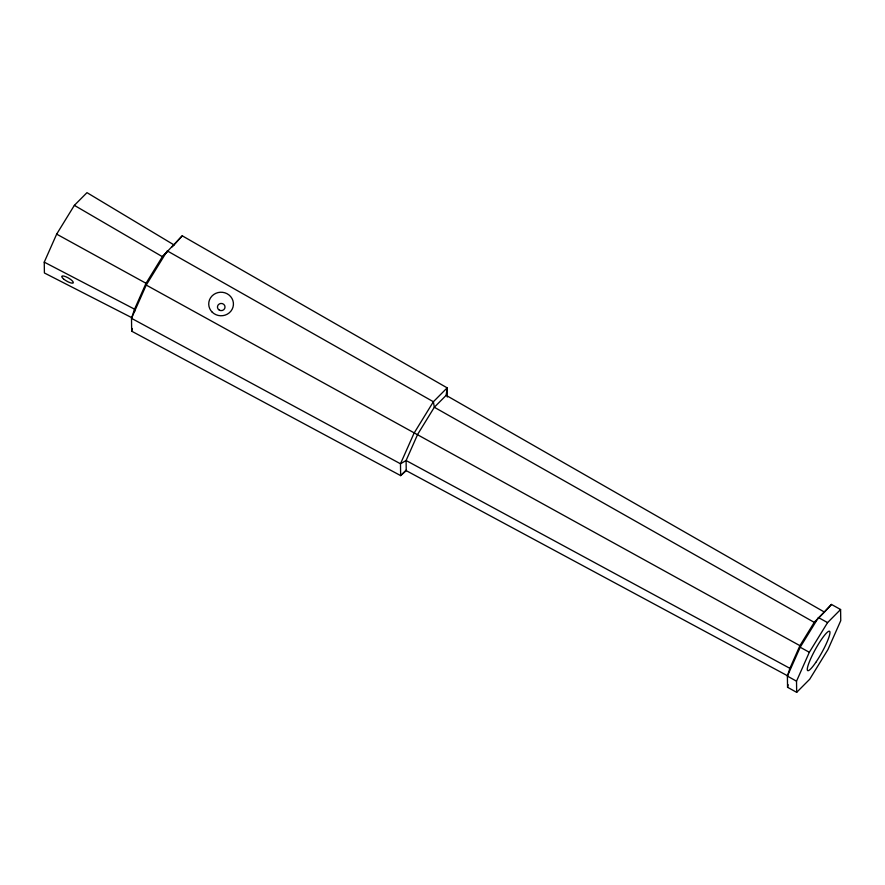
<?xml version="1.0" encoding="UTF-8"?>
<svg xmlns="http://www.w3.org/2000/svg" width="885" height="885" viewBox="0 0 885 885"><rect width="100%" height="100%" fill="white"/><g stroke="black" fill="none" stroke-linecap="round" stroke-linejoin="round"><path stroke-width="1.33" d="M446.151 395.352L447.168 387.862L182.244 235.808L162.386 256.683L146.025 283.288L134.564 309.175L131.5 318.334L131.677 331.189L400.651 475.61L406.237 470.654L406.093 460.51L417.72 434.247L434.325 407.255L446.151 395.352L824.455 612.099L831.469 604.444L840.595 609.511L840.75 620.673L827.951 649.568L809.698 679.249L796.677 692.347L787.55 687.28L787.396 676.118L789.885 668.33L799.918 645.663L814.244 622.376L831.469 604.444M787.55 687.28L788.17 684.736M131.677 331.189L132.352 328.523M132.263 317.925L44.405 272.978L44.25 262.148L56.662 234.138L74.362 205.353L86.984 192.653L174.046 244.946L182.244 235.808M796.677 692.347L796.522 681.184L809.321 652.289L827.575 622.609L840.595 609.511M167.243 251.794L162.386 256.683L74.362 205.353M172.11 246.904L174.046 244.946M406.171 470.068L400.651 475.61L400.485 463.784L414.047 433.185L433.384 401.735L447.168 387.862L447.301 397.055M816.103 620.507L814.244 622.376L434.325 407.255L433.384 401.735L167.254 250.886L146.235 285.07L131.5 318.334L400.485 463.784L406.093 460.51L789.885 668.33M817.961 618.637L824.455 612.099M44.25 262.148L134.564 309.175L134.597 311.675M406.237 470.654L787.573 675.786M56.662 234.138L146.025 283.288L146.235 285.07L799.918 645.663L800.195 647.223L787.396 676.118L796.522 681.184M827.575 622.609L818.448 617.542L800.195 647.223L809.321 652.289M63.477 278.886A6.615 1.781 29.8 0 0 73.178 282.979A6.615 1.781 29.8 0 0 66.032 276.806A6.615 1.781 29.8 0 0 63.477 278.886M212.267 312.228A12.357 11.771 1.3 0 0 232.987 307.172A12.357 11.771 1.3 0 0 217.987 292.592A12.357 11.771 1.3 0 0 212.267 312.228M815.793 662.411A22.468 3.584 -61 0 0 829.577 631.304A22.468 3.584 -61 0 0 810.538 659.071A22.468 3.584 -61 0 0 815.793 662.411M219.336 310.148A3.783 3.595 -0.8 0 0 225.022 307.051A3.783 3.595 -0.8 0 0 219.369 303.909A3.783 3.595 -0.8 0 0 219.336 310.148"/></g></svg>
